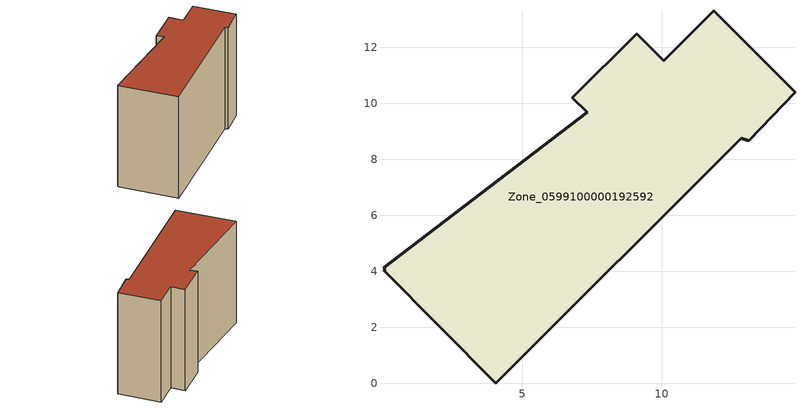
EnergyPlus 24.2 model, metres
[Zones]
Zone_0599100000192592
 floor ground (C_G): 10.07,11.52 11.86,13.31 14.76,10.4 13.11,8.67 12.84,8.75 4.07,0 0.05,4.03 0.11,4.08 0.06,4.13 7.33,9.68 6.8,10.2 9.11,12.5 z0
 wall outside (C_F): 13.11,8.67 14.76,10.4 11.86,13.31 10.07,11.52 9.11,12.5 6.8,10.2 7.33,9.68 0.06,4.13 0.11,4.08 0.05,4.03 4.07,0 12.84,8.75 13.11,8.67 z0:10.53
 roof outside (C_R): 7.33,9.68 0.06,4.13 0.11,4.08 0.05,4.03 4.07,0 12.84,8.75 13.11,8.67 14.76,10.4 11.86,13.31 10.07,11.52 9.11,12.5 6.8,10.2 z10.53
[BUILDING]
Pand.0599100000192592: North Axis=0; Terrain=City; Loads Convergence Tolerance Value=0.04; Temperature Convergence Tolerance Value=0.4; Solar Distribution=FullExterior; Maximum Number of Warmup Days=25; Minimum Number of Warmup Days=1
[Site:Location]
Rotterdam.The.Hague.AP_ZH_NLD Design_Conditions: Latitude=51.96; Longitude=4.45; Time Zone=1; Elevation=-4.5
[SITE:GROUNDTEMPERATURE:BUILDINGSURFACE]
18, 18, 18, 18, 18, 18, 18, 18, 18, 18, 18, 18
[MATERIAL] Thermal Absorptance=0.9; Solar Absorptance=0.7; Visible Absorptance=0.7
Name | Roughness | Thickness | Conductivity | Density | Specific Heat
G.TC.1946 | MediumSmooth | 0.15 | 1 | 540 | 1210
F.TC.1946 | Rough | 0.3 | 0.857143 | 1920 | 840
R.TC.1946 | MediumRough | 0.2 | 0.909091 | 1500 | 1000
[CONSTRUCTION]
C_G: G.TC.1946
C_F: F.TC.1946
C_R: R.TC.1946
[ZONE]
Zone_0599100000192592: Type=1; Multiplier=1; Ceiling Height=Autocalculate; Volume=Autocalculate; Floor Area=autocalculate; Part of Total Floor Area=Yes
[ZONEINFILTRATION:DESIGNFLOWRATE]
Infil_Zone_0599100000192592: Zone or ZoneList or Space or SpaceList=Zone_0599100000192592; Schedule=AlwaysOn; Design Flow Rate Calculation Method=Flow/Area; Flow Rate per Floor Area=0.003; Constant Term Coefficient=1; Temperature Term Coefficient=0; Velocity Term Coefficient=0; Velocity Squared Term Coefficient=0
[HVACTEMPLATE:ZONE:IDEALLOADSAIRSYSTEM]
Zone_0599100000192592: Maximum Heating Supply Air Temperature=50; Minimum Cooling Supply Air Temperature=13; Maximum Heating Supply Air Humidity Ratio=0.0156; Minimum Cooling Supply Air Humidity Ratio=0.0077; Heating Limit=NoLimit; Cooling Limit=NoLimit; Dehumidification Control Type=ConstantSensibleHeatRatio; Cooling Sensible Heat Ratio=0.7; Dehumidification Setpoint=60; Humidification Control Type=None; Humidification Setpoint=30; Outdoor Air Method=None; Outdoor Air Flow Rate per Person=0.00944; Outdoor Air Flow Rate per Zone Floor Area=0; Outdoor Air Flow Rate per Zone=0; Demand Controlled Ventilation Type=None; Outdoor Air Economizer Type=NoEconomizer; Heat Recovery Type=None; Sensible Heat Recovery Effectiveness=0.7; Latent Heat Recovery Effectiveness=0.65
[ZONECONTROL:THERMOSTAT]
ThermostatControl_Zone_0599100000192592: Zone or ZoneList=Zone_0599100000192592; Control Type Schedule=DualSetpointControlType; Control 1=Thermostat_Zone_0599100000192592; Temperature Difference Between Cutout And Setpoint=0
[THERMOSTATSETPOINT:DUALSETPOINT]
Thermostat_Zone_0599100000192592: Heating Setpoint Temperature Schedule=HeatingSetpoint_Zone_0599100000192592; Cooling Setpoint Temperature Schedule=CoolingSetpoint_Zone_0599100000192592
[SCHEDULE:COMPACT]
HeatingSetpoint_Zone_0599100000192592: Through: 12/31, For: AllDays, Until: 24:00, 21
CoolingSetpoint_Zone_0599100000192592: Through: 12/31, For: AllDays, Until: 24:00, 24
DualSetpointControlType: Through: 12/31, For: AllDays, Until: 24:00, 4
AlwaysOn: Through: 12/31, For: AllDays, Until: 24:00, 1
